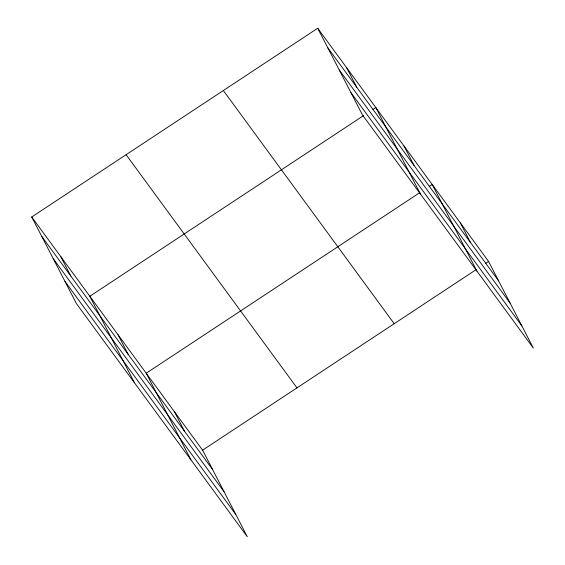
<?xml version="1.0" encoding="UTF-8"?>
<svg xmlns="http://www.w3.org/2000/svg" width="565" height="565" viewBox="0 0 565 565"><rect width="100%" height="100%" fill="white"/><g stroke="black" fill="none" stroke-linecap="round" stroke-linejoin="round"><path stroke-width="0.85" d="M31.725 216.988L202.602 450.157L247.293 536.75L76.423 303.582L31.725 216.988L317.707 28.25L488.577 261.418L533.275 348.012L362.398 114.843L317.707 28.25M363.464 115.67L89.821 296.265L134.519 382.858M372.9 109.441L375.803 107.527L420.494 194.12M419.852 192.616L146.215 373.211L190.906 459.804M429.287 186.386L432.19 184.472L476.881 271.066M202.602 450.157L476.239 269.562M485.674 263.332L488.577 261.418M327.749 47.7L498.62 280.869M339.184 69.855L510.054 303.024M350.964 92.681L521.834 325.857M223.337 90.534L394.208 323.703M126.101 154.704L296.971 387.873M41.768 236.438L212.638 469.607M53.202 258.601L224.072 491.769M64.982 281.427L235.859 514.595M460.383 222.949L470.426 242.399M403.996 146.003L414.039 165.453M346.755 67.892L356.798 87.342M174.408 411.687L184.444 431.137M118.014 334.741L128.057 354.191M60.773 256.63L70.816 276.08"/></g></svg>
